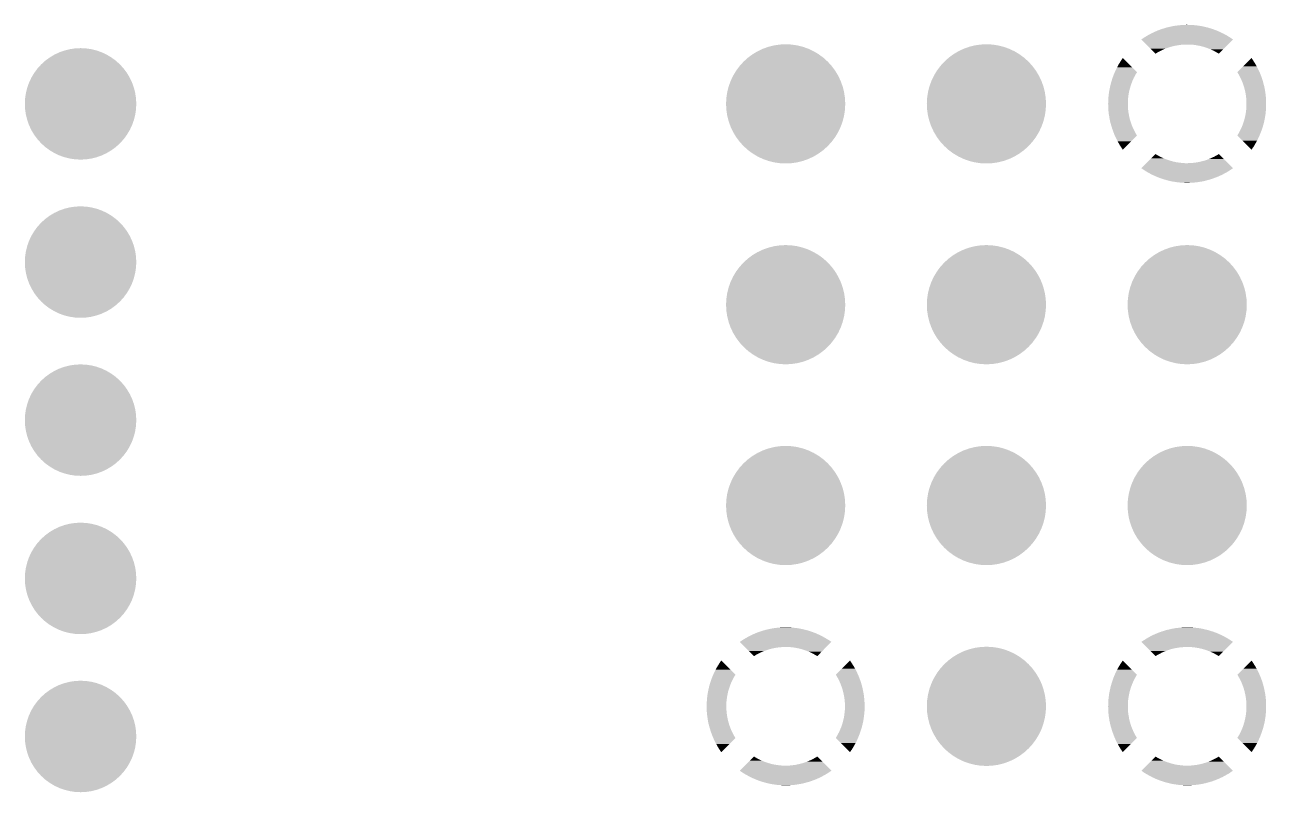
# Model space of a CAD drawing. Extents: x 295 to 953, y 10 to 290.
# Drawn here: x 504.43 to 520.14, y 140.37 to 150.07 of the extents above; entities that cross this region are included whole.
import ezdxf

# ---------------------------------------------------------------- set-up
doc = ezdxf.new("R2010")
doc.units = 0
doc.header["$LTSCALE"] = 5
doc.header["$MEASUREMENT"] = 0
doc.layers.get('0').update_dxf_attribs({"linetype": 'CONTINUOUS', "lineweight": 25})

msp = doc.modelspace()

# ---------------------------------------------------------------- linework, layer by layer
for points, const_width in [([(513.683, 149.073, 1), (514.437, 149.073, 1)], 0.754), ([(516.223, 149.073, 1), (516.977, 149.073, 1)], 0.754), ([(504.787, 149.073, 1), (505.492, 149.073, 1)], 0.705), ([(504.787, 147.072, 1), (505.492, 147.072, 1)], 0.705), ([(513.683, 146.533, 1), (514.437, 146.533, 1)], 0.754), ([(516.223, 146.533, 1), (516.977, 146.533, 1)], 0.754), ([(518.763, 146.533, 1), (519.517, 146.533, 1)], 0.754), ([(504.787, 145.073, 1), (505.492, 145.073, 1)], 0.705), ([(513.683, 143.993, 1), (514.437, 143.993, 1)], 0.754), ([(516.223, 143.993, 1), (516.977, 143.993, 1)], 0.754), ([(518.763, 143.993, 1), (519.517, 143.993, 1)], 0.754), ([(504.787, 143.071, 1), (505.492, 143.071, 1)], 0.705), ([(516.223, 141.453, 1), (516.977, 141.453, 1)], 0.754), ([(504.787, 141.072, 1), (505.492, 141.072, 1)], 0.705)]:
    msp.add_lwpolyline(points, format="xyb", close=True, dxfattribs=dict(const_width=const_width))
for points in [[(518.717, 149.979), (518.733, 149.986), (519.563, 149.979), (519.546, 149.986)], [(518.733, 149.986), (518.758, 149.997), (519.546, 149.986), (519.522, 149.997)], [(518.758, 149.997), (518.775, 150.004), (519.522, 149.997), (519.504, 150.004)], [(518.775, 150.004), (518.8, 150.013), (519.504, 150.004), (519.48, 150.013)], [(518.8, 150.013), (518.817, 150.019), (519.48, 150.013), (519.462, 150.019)], [(518.817, 150.019), (518.843, 150.027), (519.462, 150.019), (519.437, 150.027)], [(518.843, 150.027), (518.86, 150.033), (519.437, 150.027), (519.419, 150.033)], [(518.86, 150.033), (518.886, 150.04), (519.419, 150.033), (519.394, 150.04)], [(518.886, 150.04), (518.904, 150.044), (519.394, 150.04), (519.375, 150.044)], [(518.904, 150.044), (518.93, 150.05), (519.375, 150.044), (519.35, 150.05)], [(518.93, 150.05), (518.948, 150.054), (519.35, 150.05), (519.331, 150.054)], [(518.948, 150.054), (518.975, 150.059), (519.331, 150.054), (519.306, 150.059)], [(518.975, 150.059), (518.992, 150.062), (519.306, 150.059), (519.286, 150.062)], [(518.992, 150.062), (519.02, 150.065), (519.286, 150.062), (519.262, 150.065)], [(519.02, 150.065), (519.037, 150.067), (519.262, 150.065), (519.24, 150.067)], [(519.037, 150.067), (519.066, 150.07), (519.24, 150.067), (519.217, 150.07)], [(519.066, 150.07), (519.082, 150.071), (519.217, 150.07), (519.193, 150.071)], [(519.082, 150.071), (519.115, 150.072), (519.193, 150.071), (519.172, 150.072)], [(519.115, 150.072), (519.127, 150.073), (519.172, 150.072), (519.127, 150.073)], [(518.56, 149.888), (518.576, 149.899), (519.719, 149.888), (519.703, 149.899)], [(518.624, 149.824), (518.56, 149.888), (519.655, 149.824), (519.719, 149.888)], [(518.576, 149.899), (518.598, 149.913), (519.703, 149.899), (519.682, 149.913)], [(518.598, 149.913), (518.614, 149.923), (519.682, 149.913), (519.665, 149.923)], [(518.614, 149.923), (518.637, 149.937), (519.665, 149.923), (519.643, 149.937)], [(518.637, 149.937), (518.653, 149.946), (519.643, 149.937), (519.626, 149.946)], [(518.653, 149.946), (518.676, 149.959), (519.626, 149.946), (519.604, 149.959)], [(518.676, 149.959), (518.692, 149.967), (519.604, 149.959), (519.586, 149.967)], [(518.692, 149.967), (518.717, 149.979), (519.586, 149.967), (519.563, 149.979)], [(518.626, 149.822), (518.624, 149.824), (519.093, 149.822), (519.132, 149.824)], [(518.629, 149.819), (518.626, 149.822), (519.054, 149.819), (519.093, 149.822)], [(518.635, 149.813), (518.629, 149.819), (519.015, 149.813), (519.054, 149.819)], [(518.642, 149.806), (518.635, 149.813), (518.977, 149.806), (519.015, 149.813)], [(518.652, 149.797), (518.642, 149.806), (518.939, 149.797), (518.977, 149.806)], [(518.663, 149.785), (518.652, 149.797), (518.902, 149.785), (518.939, 149.797)], [(518.676, 149.772), (518.663, 149.785), (518.865, 149.772), (518.902, 149.785)], [(518.692, 149.757), (518.676, 149.772), (518.829, 149.757), (518.865, 149.772)], [(518.709, 149.739), (518.692, 149.757), (518.794, 149.739), (518.829, 149.757)], [(518.728, 149.721), (518.709, 149.739), (518.76, 149.721), (518.794, 149.739)], [(518.74, 149.708), (518.728, 149.721), (518.74, 149.708), (518.76, 149.721)], [(519.171, 149.823), (519.132, 149.824), (519.654, 149.823), (519.655, 149.824)], [(519.21, 149.821), (519.171, 149.823), (519.652, 149.821), (519.654, 149.823)], [(519.249, 149.816), (519.21, 149.821), (519.647, 149.816), (519.652, 149.821)], [(519.287, 149.809), (519.249, 149.816), (519.64, 149.809), (519.647, 149.816)], [(519.325, 149.801), (519.287, 149.809), (519.632, 149.801), (519.64, 149.809)], [(519.363, 149.79), (519.325, 149.801), (519.621, 149.79), (519.632, 149.801)], [(519.4, 149.777), (519.363, 149.79), (519.609, 149.777), (519.621, 149.79)], [(519.436, 149.763), (519.4, 149.777), (519.594, 149.763), (519.609, 149.777)], [(519.471, 149.747), (519.436, 149.763), (519.578, 149.747), (519.594, 149.763)], [(519.506, 149.728), (519.471, 149.747), (519.56, 149.728), (519.578, 149.747)], [(519.54, 149.708), (519.506, 149.728), (519.54, 149.708), (519.56, 149.728)], [(518.234, 149.497), (518.254, 149.537), (518.481, 149.497), (518.44, 149.537)], [(518.254, 149.537), (518.276, 149.577), (518.44, 149.537), (518.401, 149.577)], [(518.276, 149.577), (518.3, 149.615), (518.401, 149.577), (518.362, 149.615)], [(518.3, 149.615), (518.325, 149.653), (518.362, 149.615), (518.325, 149.653)], [(519.811, 149.509), (519.851, 149.549), (520.039, 149.509), (520.019, 149.549)], [(519.851, 149.549), (519.89, 149.588), (520.019, 149.549), (519.996, 149.588)], [(519.89, 149.588), (519.928, 149.626), (519.996, 149.588), (519.972, 149.626)], [(519.928, 149.626), (519.954, 149.653), (519.972, 149.626), (519.954, 149.653)], [(518.175, 149.333), (518.185, 149.37), (518.436, 149.333), (518.45, 149.37)], [(518.185, 149.37), (518.186, 149.371), (518.45, 149.37), (518.451, 149.371)], [(518.186, 149.371), (518.197, 149.405), (518.451, 149.371), (518.466, 149.405)], [(518.197, 149.405), (518.2, 149.414), (518.466, 149.405), (518.471, 149.414)], [(518.2, 149.414), (518.21, 149.44), (518.471, 149.414), (518.485, 149.44)], [(518.21, 149.44), (518.216, 149.456), (518.485, 149.44), (518.494, 149.456)], [(518.216, 149.456), (518.224, 149.473), (518.494, 149.456), (518.505, 149.473)], [(518.224, 149.473), (518.234, 149.497), (518.505, 149.473), (518.481, 149.497)], [(519.775, 149.473), (519.811, 149.509), (520.056, 149.473), (520.039, 149.509)], [(519.778, 149.468), (519.775, 149.473), (520.058, 149.468), (520.056, 149.473)], [(519.791, 149.446), (519.778, 149.468), (520.067, 149.446), (520.058, 149.468)], [(519.802, 149.426), (519.791, 149.446), (520.075, 149.426), (520.067, 149.446)], [(519.809, 149.412), (519.802, 149.426), (520.08, 149.412), (520.075, 149.426)], [(519.823, 149.384), (519.809, 149.412), (520.09, 149.384), (520.08, 149.412)], [(519.826, 149.377), (519.823, 149.384), (520.092, 149.377), (520.09, 149.384)], [(519.841, 149.341), (519.826, 149.377), (520.103, 149.341), (520.092, 149.377)], [(518.148, 149.195), (518.151, 149.221), (518.399, 149.195), (518.404, 149.221)], [(518.151, 149.221), (518.154, 149.24), (518.404, 149.221), (518.408, 149.24)], [(518.154, 149.24), (518.158, 149.259), (518.408, 149.24), (518.412, 149.259)], [(518.158, 149.259), (518.163, 149.284), (518.412, 149.259), (518.42, 149.284)], [(518.163, 149.284), (518.166, 149.296), (518.42, 149.284), (518.423, 149.296)], [(518.166, 149.296), (518.173, 149.328), (518.423, 149.296), (518.434, 149.328)], [(518.173, 149.328), (518.175, 149.333), (518.434, 149.328), (518.436, 149.333)], [(519.841, 149.34), (519.841, 149.341), (520.103, 149.34), (520.103, 149.341)], [(519.854, 149.304), (519.841, 149.34), (520.112, 149.304), (520.103, 149.34)], [(519.856, 149.297), (519.854, 149.304), (520.114, 149.297), (520.112, 149.304)], [(519.865, 149.266), (519.856, 149.297), (520.12, 149.266), (520.114, 149.297)], [(519.868, 149.253), (519.865, 149.266), (520.123, 149.253), (520.12, 149.266)], [(519.874, 149.228), (519.868, 149.253), (520.127, 149.228), (520.123, 149.253)], [(519.878, 149.208), (519.874, 149.228), (520.13, 149.208), (520.127, 149.228)], [(519.881, 149.19), (519.878, 149.208), (520.132, 149.19), (520.13, 149.208)], [(518.14, 149.073), (518.141, 149.104), (518.389, 149.073), (518.39, 149.104)], [(518.141, 149.034), (518.14, 149.073), (518.39, 149.034), (518.389, 149.073)], [(518.141, 149.105), (518.143, 149.143), (518.39, 149.105), (518.392, 149.143)], [(518.141, 149.104), (518.141, 149.105), (518.39, 149.104), (518.39, 149.105)], [(518.143, 149.15), (518.146, 149.182), (518.393, 149.15), (518.397, 149.182)], [(518.143, 149.143), (518.143, 149.15), (518.392, 149.143), (518.393, 149.15)], [(518.146, 149.182), (518.148, 149.195), (518.397, 149.182), (518.399, 149.195)], [(519.885, 149.163), (519.881, 149.19), (520.135, 149.163), (520.132, 149.19)], [(519.886, 149.151), (519.885, 149.163), (520.136, 149.151), (520.135, 149.163)], [(519.889, 149.118), (519.886, 149.151), (520.138, 149.118), (520.136, 149.151)], [(519.887, 149.003), (519.89, 149.041), (520.137, 149.003), (520.139, 149.041)], [(519.889, 149.112), (519.889, 149.118), (520.138, 149.112), (520.138, 149.118)], [(519.89, 149.073), (519.889, 149.112), (520.139, 149.073), (520.138, 149.112)], [(519.89, 149.042), (519.89, 149.073), (520.139, 149.042), (520.139, 149.073)], [(519.89, 149.041), (519.89, 149.042), (520.139, 149.041), (520.139, 149.042)], [(518.141, 149.028), (518.141, 149.034), (518.391, 149.028), (518.39, 149.034)], [(518.143, 148.995), (518.141, 149.028), (518.393, 148.995), (518.391, 149.028)], [(518.144, 148.983), (518.143, 148.995), (518.395, 148.983), (518.393, 148.995)], [(518.147, 148.957), (518.144, 148.983), (518.398, 148.957), (518.395, 148.983)], [(518.149, 148.939), (518.147, 148.957), (518.402, 148.939), (518.398, 148.957)], [(518.153, 148.918), (518.149, 148.939), (518.405, 148.918), (518.402, 148.939)], [(518.156, 148.894), (518.153, 148.918), (518.411, 148.894), (518.405, 148.918)], [(518.159, 148.88), (518.156, 148.894), (518.414, 148.88), (518.411, 148.894)], [(519.86, 148.863), (519.867, 148.888), (520.117, 148.863), (520.122, 148.888)], [(519.867, 148.888), (519.871, 148.907), (520.122, 148.888), (520.125, 148.907)], [(519.871, 148.907), (519.876, 148.926), (520.125, 148.907), (520.128, 148.926)], [(519.876, 148.926), (519.88, 148.951), (520.128, 148.926), (520.132, 148.951)], [(519.88, 148.951), (519.882, 148.964), (520.132, 148.951), (520.133, 148.964)], [(519.882, 148.964), (519.886, 148.996), (520.133, 148.964), (520.136, 148.996)], [(519.886, 148.996), (519.887, 149.003), (520.136, 148.996), (520.137, 149.003)], [(518.165, 148.85), (518.159, 148.88), (518.423, 148.85), (518.414, 148.88)], [(518.167, 148.843), (518.165, 148.85), (518.425, 148.843), (518.423, 148.85)], [(518.177, 148.806), (518.167, 148.843), (518.438, 148.806), (518.425, 148.843)], [(518.188, 148.77), (518.177, 148.806), (518.453, 148.77), (518.438, 148.806)], [(518.19, 148.763), (518.188, 148.77), (518.456, 148.763), (518.453, 148.77)], [(518.2, 148.735), (518.19, 148.763), (518.47, 148.735), (518.456, 148.763)], [(518.205, 148.721), (518.2, 148.735), (518.477, 148.721), (518.47, 148.735)], [(519.795, 148.707), (519.808, 148.733), (520.069, 148.707), (520.079, 148.733)], [(519.808, 148.733), (519.813, 148.742), (520.079, 148.733), (520.082, 148.742)], [(519.813, 148.742), (519.829, 148.776), (520.082, 148.742), (520.094, 148.776)], [(519.829, 148.777), (519.844, 148.813), (520.094, 148.777), (520.105, 148.813)], [(519.829, 148.776), (519.829, 148.777), (520.094, 148.776), (520.094, 148.777)], [(519.844, 148.813), (519.846, 148.819), (520.105, 148.813), (520.106, 148.819)], [(519.846, 148.819), (519.856, 148.85), (520.106, 148.819), (520.114, 148.85)], [(519.856, 148.85), (519.86, 148.863), (520.114, 148.85), (520.117, 148.863)], [(518.213, 148.7), (518.205, 148.721), (518.488, 148.7), (518.477, 148.721)], [(518.221, 148.679), (518.213, 148.7), (518.501, 148.679), (518.488, 148.7)], [(518.224, 148.673), (518.221, 148.679), (518.505, 148.673), (518.501, 148.679)], [(518.24, 148.638), (518.224, 148.673), (518.469, 148.638), (518.505, 148.673)], [(518.261, 148.598), (518.24, 148.638), (518.429, 148.598), (518.469, 148.638)], [(518.283, 148.558), (518.261, 148.598), (518.39, 148.558), (518.429, 148.598)], [(519.775, 148.673), (519.785, 148.691), (520.055, 148.673), (520.063, 148.691)], [(519.799, 148.65), (519.775, 148.673), (520.045, 148.65), (520.055, 148.673)], [(519.785, 148.691), (519.795, 148.707), (520.063, 148.691), (520.069, 148.707)], [(519.839, 148.609), (519.799, 148.65), (520.025, 148.609), (520.045, 148.65)], [(519.879, 148.57), (519.839, 148.609), (520.003, 148.57), (520.025, 148.609)], [(519.917, 148.531), (519.879, 148.57), (519.98, 148.531), (520.003, 148.57)], [(518.307, 148.52), (518.283, 148.558), (518.352, 148.52), (518.39, 148.558)], [(518.325, 148.494), (518.307, 148.52), (518.325, 148.494), (518.352, 148.52)], [(518.702, 148.4), (518.72, 148.418), (518.808, 148.4), (518.773, 148.418)], [(518.72, 148.418), (518.74, 148.438), (518.773, 148.418), (518.74, 148.438)], [(519.485, 148.407), (519.52, 148.426), (519.571, 148.407), (519.552, 148.426)], [(519.52, 148.426), (519.54, 148.438), (519.552, 148.426), (519.54, 148.438)], [(519.954, 148.494), (519.917, 148.531), (519.954, 148.494), (519.98, 148.531)], [(518.56, 148.259), (518.624, 148.323), (519.719, 148.259), (519.655, 148.323)], [(518.576, 148.248), (518.56, 148.259), (519.703, 148.248), (519.719, 148.259)], [(518.624, 148.323), (518.625, 148.323), (519.148, 148.323), (519.109, 148.323)], [(518.625, 148.323), (518.628, 148.326), (519.109, 148.323), (519.07, 148.326)], [(518.628, 148.326), (518.632, 148.331), (519.07, 148.326), (519.031, 148.331)], [(518.632, 148.331), (518.639, 148.337), (519.031, 148.331), (518.992, 148.337)], [(518.639, 148.337), (518.648, 148.346), (518.992, 148.337), (518.954, 148.346)], [(518.648, 148.346), (518.658, 148.357), (518.954, 148.346), (518.917, 148.357)], [(518.658, 148.357), (518.671, 148.369), (518.917, 148.357), (518.88, 148.369)], [(518.671, 148.369), (518.685, 148.384), (518.88, 148.369), (518.843, 148.384)], [(518.685, 148.384), (518.702, 148.4), (518.843, 148.384), (518.808, 148.4)], [(519.148, 148.323), (519.187, 148.324), (519.655, 148.323), (519.654, 148.324)], [(519.187, 148.324), (519.225, 148.328), (519.654, 148.324), (519.65, 148.328)], [(519.225, 148.328), (519.264, 148.333), (519.65, 148.328), (519.645, 148.333)], [(519.264, 148.333), (519.302, 148.341), (519.645, 148.333), (519.637, 148.341)], [(519.302, 148.341), (519.34, 148.35), (519.637, 148.341), (519.628, 148.35)], [(519.34, 148.35), (519.378, 148.361), (519.628, 148.35), (519.616, 148.361)], [(519.378, 148.361), (519.414, 148.375), (519.616, 148.361), (519.603, 148.375)], [(519.414, 148.375), (519.45, 148.39), (519.603, 148.375), (519.588, 148.39)], [(519.45, 148.39), (519.485, 148.407), (519.588, 148.39), (519.571, 148.407)], [(518.598, 148.233), (518.576, 148.248), (519.681, 148.233), (519.703, 148.248)], [(518.614, 148.223), (518.598, 148.233), (519.666, 148.223), (519.681, 148.233)], [(518.636, 148.21), (518.614, 148.223), (519.643, 148.21), (519.666, 148.223)], [(518.653, 148.201), (518.636, 148.21), (519.627, 148.201), (519.643, 148.21)], [(518.676, 148.188), (518.653, 148.201), (519.603, 148.188), (519.627, 148.201)], [(518.693, 148.179), (518.676, 148.188), (519.587, 148.179), (519.603, 148.188)], [(518.716, 148.168), (518.693, 148.179), (519.563, 148.168), (519.587, 148.179)], [(518.734, 148.16), (518.716, 148.168), (519.546, 148.16), (519.563, 148.168)], [(518.757, 148.15), (518.734, 148.16), (519.522, 148.15), (519.546, 148.16)], [(518.775, 148.143), (518.757, 148.15), (519.505, 148.143), (519.522, 148.15)], [(518.799, 148.134), (518.775, 148.143), (519.479, 148.134), (519.505, 148.143)], [(518.818, 148.127), (518.799, 148.134), (519.462, 148.127), (519.479, 148.134)], [(518.842, 148.119), (518.818, 148.127), (519.437, 148.119), (519.462, 148.127)], [(518.861, 148.114), (518.842, 148.119), (519.419, 148.114), (519.437, 148.119)], [(518.885, 148.107), (518.861, 148.114), (519.393, 148.107), (519.419, 148.114)], [(518.905, 148.102), (518.885, 148.107), (519.376, 148.102), (519.393, 148.107)], [(518.929, 148.096), (518.905, 148.102), (519.349, 148.096), (519.376, 148.102)], [(518.949, 148.092), (518.929, 148.096), (519.332, 148.092), (519.349, 148.096)], [(518.973, 148.088), (518.949, 148.092), (519.305, 148.088), (519.332, 148.092)], [(518.994, 148.085), (518.973, 148.088), (519.287, 148.085), (519.305, 148.088)], [(519.018, 148.081), (518.994, 148.085), (519.26, 148.081), (519.287, 148.085)], [(519.039, 148.079), (519.018, 148.081), (519.243, 148.079), (519.26, 148.081)], [(519.063, 148.077), (519.039, 148.079), (519.214, 148.077), (519.243, 148.079)], [(519.086, 148.076), (519.063, 148.077), (519.198, 148.076), (519.214, 148.077)], [(519.108, 148.074), (519.086, 148.076), (519.165, 148.074), (519.198, 148.076)], [(519.153, 148.074), (519.108, 148.074), (519.153, 148.074), (519.165, 148.074)], [(513.912, 142.442), (513.94, 142.445), (514.206, 142.442), (514.182, 142.445)], [(513.94, 142.445), (513.957, 142.447), (514.182, 142.445), (514.16, 142.447)], [(513.957, 142.447), (513.986, 142.45), (514.16, 142.447), (514.137, 142.45)], [(513.986, 142.45), (514.002, 142.451), (514.137, 142.45), (514.113, 142.451)], [(514.002, 142.451), (514.035, 142.452), (514.113, 142.451), (514.092, 142.452)], [(514.035, 142.452), (514.047, 142.453), (514.092, 142.452), (514.047, 142.453)], [(518.992, 142.442), (519.02, 142.445), (519.286, 142.442), (519.262, 142.445)], [(519.02, 142.445), (519.037, 142.447), (519.262, 142.445), (519.24, 142.447)], [(519.037, 142.447), (519.066, 142.45), (519.24, 142.447), (519.217, 142.45)], [(519.066, 142.45), (519.082, 142.451), (519.217, 142.45), (519.193, 142.451)], [(519.082, 142.451), (519.115, 142.452), (519.193, 142.451), (519.172, 142.452)], [(519.115, 142.452), (519.127, 142.453), (519.172, 142.452), (519.127, 142.453)], [(513.496, 142.279), (513.518, 142.293), (514.623, 142.279), (514.602, 142.293)], [(513.518, 142.293), (513.534, 142.303), (514.602, 142.293), (514.585, 142.303)], [(513.534, 142.303), (513.557, 142.317), (514.585, 142.303), (514.563, 142.317)], [(513.557, 142.317), (513.573, 142.326), (514.563, 142.317), (514.546, 142.326)], [(513.573, 142.326), (513.596, 142.339), (514.546, 142.326), (514.524, 142.339)], [(513.596, 142.339), (513.612, 142.347), (514.524, 142.339), (514.506, 142.347)], [(513.612, 142.347), (513.637, 142.359), (514.506, 142.347), (514.483, 142.359)], [(513.637, 142.359), (513.653, 142.366), (514.483, 142.359), (514.466, 142.366)], [(513.653, 142.366), (513.678, 142.377), (514.466, 142.366), (514.442, 142.377)], [(513.678, 142.377), (513.695, 142.384), (514.442, 142.377), (514.424, 142.384)], [(513.695, 142.384), (513.72, 142.393), (514.424, 142.384), (514.4, 142.393)], [(513.72, 142.393), (513.737, 142.399), (514.4, 142.393), (514.382, 142.399)], [(513.737, 142.399), (513.763, 142.407), (514.382, 142.399), (514.357, 142.407)], [(513.763, 142.407), (513.78, 142.413), (514.357, 142.407), (514.339, 142.413)], [(513.78, 142.413), (513.806, 142.42), (514.339, 142.413), (514.314, 142.42)], [(513.806, 142.42), (513.824, 142.424), (514.314, 142.42), (514.295, 142.424)], [(513.824, 142.424), (513.85, 142.43), (514.295, 142.424), (514.27, 142.43)], [(513.85, 142.43), (513.868, 142.434), (514.27, 142.43), (514.251, 142.434)], [(513.868, 142.434), (513.895, 142.439), (514.251, 142.434), (514.226, 142.439)], [(513.895, 142.439), (513.912, 142.442), (514.226, 142.439), (514.206, 142.442)], [(518.576, 142.279), (518.598, 142.293), (519.703, 142.279), (519.682, 142.293)], [(518.598, 142.293), (518.614, 142.303), (519.682, 142.293), (519.665, 142.303)], [(518.614, 142.303), (518.637, 142.317), (519.665, 142.303), (519.643, 142.317)], [(518.637, 142.317), (518.653, 142.326), (519.643, 142.317), (519.626, 142.326)], [(518.653, 142.326), (518.676, 142.339), (519.626, 142.326), (519.604, 142.339)], [(518.676, 142.339), (518.692, 142.347), (519.604, 142.339), (519.586, 142.347)], [(518.692, 142.347), (518.717, 142.359), (519.586, 142.347), (519.563, 142.359)], [(518.717, 142.359), (518.733, 142.366), (519.563, 142.359), (519.546, 142.366)], [(518.733, 142.366), (518.758, 142.377), (519.546, 142.366), (519.522, 142.377)], [(518.758, 142.377), (518.775, 142.384), (519.522, 142.377), (519.504, 142.384)], [(518.775, 142.384), (518.8, 142.393), (519.504, 142.384), (519.48, 142.393)], [(518.8, 142.393), (518.817, 142.399), (519.48, 142.393), (519.462, 142.399)], [(518.817, 142.399), (518.843, 142.407), (519.462, 142.399), (519.437, 142.407)], [(518.843, 142.407), (518.86, 142.413), (519.437, 142.407), (519.419, 142.413)], [(518.86, 142.413), (518.886, 142.42), (519.419, 142.413), (519.394, 142.42)], [(518.886, 142.42), (518.904, 142.424), (519.394, 142.42), (519.375, 142.424)], [(518.904, 142.424), (518.93, 142.43), (519.375, 142.424), (519.35, 142.43)], [(518.93, 142.43), (518.948, 142.434), (519.35, 142.43), (519.331, 142.434)], [(518.948, 142.434), (518.975, 142.439), (519.331, 142.434), (519.306, 142.439)], [(518.975, 142.439), (518.992, 142.442), (519.306, 142.439), (519.286, 142.442)], [(513.48, 142.268), (513.496, 142.279), (514.639, 142.268), (514.623, 142.279)], [(513.544, 142.204), (513.48, 142.268), (514.575, 142.204), (514.639, 142.268)], [(513.546, 142.202), (513.544, 142.204), (514.013, 142.202), (514.052, 142.204)], [(513.549, 142.199), (513.546, 142.202), (513.974, 142.199), (514.013, 142.202)], [(513.555, 142.193), (513.549, 142.199), (513.935, 142.193), (513.974, 142.199)], [(513.562, 142.186), (513.555, 142.193), (513.897, 142.186), (513.935, 142.193)], [(513.572, 142.177), (513.562, 142.186), (513.859, 142.177), (513.897, 142.186)], [(513.583, 142.165), (513.572, 142.177), (513.822, 142.165), (513.859, 142.177)], [(513.596, 142.152), (513.583, 142.165), (513.785, 142.152), (513.822, 142.165)], [(513.612, 142.137), (513.596, 142.152), (513.749, 142.137), (513.785, 142.152)], [(513.629, 142.119), (513.612, 142.137), (513.714, 142.119), (513.749, 142.137)], [(514.091, 142.203), (514.052, 142.204), (514.574, 142.203), (514.575, 142.204)], [(514.13, 142.201), (514.091, 142.203), (514.572, 142.201), (514.574, 142.203)], [(514.169, 142.196), (514.13, 142.201), (514.567, 142.196), (514.572, 142.201)], [(514.207, 142.189), (514.169, 142.196), (514.56, 142.189), (514.567, 142.196)], [(514.245, 142.181), (514.207, 142.189), (514.552, 142.181), (514.56, 142.189)], [(514.283, 142.17), (514.245, 142.181), (514.541, 142.17), (514.552, 142.181)], [(514.32, 142.157), (514.283, 142.17), (514.529, 142.157), (514.541, 142.17)], [(514.356, 142.143), (514.32, 142.157), (514.514, 142.143), (514.529, 142.157)], [(514.391, 142.127), (514.356, 142.143), (514.498, 142.127), (514.514, 142.143)], [(518.56, 142.268), (518.576, 142.279), (519.719, 142.268), (519.703, 142.279)], [(518.624, 142.204), (518.56, 142.268), (519.655, 142.204), (519.719, 142.268)], [(518.626, 142.202), (518.624, 142.204), (519.093, 142.202), (519.132, 142.204)], [(518.629, 142.199), (518.626, 142.202), (519.054, 142.199), (519.093, 142.202)], [(518.635, 142.193), (518.629, 142.199), (519.015, 142.193), (519.054, 142.199)], [(518.642, 142.186), (518.635, 142.193), (518.977, 142.186), (519.015, 142.193)], [(518.652, 142.177), (518.642, 142.186), (518.939, 142.177), (518.977, 142.186)], [(518.663, 142.165), (518.652, 142.177), (518.902, 142.165), (518.939, 142.177)], [(518.676, 142.152), (518.663, 142.165), (518.865, 142.152), (518.902, 142.165)], [(518.692, 142.137), (518.676, 142.152), (518.829, 142.137), (518.865, 142.152)], [(518.709, 142.119), (518.692, 142.137), (518.794, 142.119), (518.829, 142.137)], [(519.171, 142.203), (519.132, 142.204), (519.654, 142.203), (519.655, 142.204)], [(519.21, 142.201), (519.171, 142.203), (519.652, 142.201), (519.654, 142.203)], [(519.249, 142.196), (519.21, 142.201), (519.647, 142.196), (519.652, 142.201)], [(519.287, 142.189), (519.249, 142.196), (519.64, 142.189), (519.647, 142.196)], [(519.325, 142.181), (519.287, 142.189), (519.632, 142.181), (519.64, 142.189)], [(519.363, 142.17), (519.325, 142.181), (519.621, 142.17), (519.632, 142.181)], [(519.4, 142.157), (519.363, 142.17), (519.609, 142.157), (519.621, 142.17)], [(519.436, 142.143), (519.4, 142.157), (519.594, 142.143), (519.609, 142.157)], [(519.471, 142.127), (519.436, 142.143), (519.578, 142.127), (519.594, 142.143)], [(513.196, 141.957), (513.22, 141.995), (513.321, 141.957), (513.282, 141.995)], [(513.22, 141.995), (513.245, 142.033), (513.282, 141.995), (513.245, 142.033)], [(513.648, 142.101), (513.629, 142.119), (513.68, 142.101), (513.714, 142.119)], [(513.66, 142.088), (513.648, 142.101), (513.66, 142.088), (513.68, 142.101)], [(514.426, 142.108), (514.391, 142.127), (514.48, 142.108), (514.498, 142.127)], [(514.46, 142.088), (514.426, 142.108), (514.46, 142.088), (514.48, 142.108)], [(514.81, 141.968), (514.848, 142.006), (514.916, 141.968), (514.892, 142.006)], [(514.848, 142.006), (514.874, 142.033), (514.892, 142.006), (514.874, 142.033)], [(518.276, 141.957), (518.3, 141.995), (518.401, 141.957), (518.362, 141.995)], [(518.3, 141.995), (518.325, 142.033), (518.362, 141.995), (518.325, 142.033)], [(518.728, 142.101), (518.709, 142.119), (518.76, 142.101), (518.794, 142.119)], [(518.74, 142.088), (518.728, 142.101), (518.74, 142.088), (518.76, 142.101)], [(519.506, 142.108), (519.471, 142.127), (519.56, 142.108), (519.578, 142.127)], [(519.54, 142.088), (519.506, 142.108), (519.54, 142.088), (519.56, 142.108)], [(519.89, 141.968), (519.928, 142.006), (519.996, 141.968), (519.972, 142.006)], [(519.928, 142.006), (519.954, 142.033), (519.972, 142.006), (519.954, 142.033)], [(513.12, 141.794), (513.13, 141.82), (513.391, 141.794), (513.405, 141.82)], [(513.13, 141.82), (513.136, 141.836), (513.405, 141.82), (513.414, 141.836)], [(513.136, 141.836), (513.144, 141.853), (513.414, 141.836), (513.425, 141.853)], [(513.144, 141.853), (513.154, 141.877), (513.425, 141.853), (513.401, 141.877)], [(513.154, 141.877), (513.174, 141.917), (513.401, 141.877), (513.36, 141.917)], [(513.174, 141.917), (513.196, 141.957), (513.36, 141.917), (513.321, 141.957)], [(514.695, 141.853), (514.731, 141.889), (514.976, 141.853), (514.959, 141.889)], [(514.698, 141.848), (514.695, 141.853), (514.978, 141.848), (514.976, 141.853)], [(514.711, 141.826), (514.698, 141.848), (514.987, 141.826), (514.978, 141.848)], [(514.722, 141.806), (514.711, 141.826), (514.995, 141.806), (514.987, 141.826)], [(514.731, 141.889), (514.771, 141.929), (514.959, 141.889), (514.939, 141.929)], [(514.771, 141.929), (514.81, 141.968), (514.939, 141.929), (514.916, 141.968)], [(518.2, 141.794), (518.21, 141.82), (518.471, 141.794), (518.485, 141.82)], [(518.21, 141.82), (518.216, 141.836), (518.485, 141.82), (518.494, 141.836)], [(518.216, 141.836), (518.224, 141.853), (518.494, 141.836), (518.505, 141.853)], [(518.224, 141.853), (518.234, 141.877), (518.505, 141.853), (518.481, 141.877)], [(518.234, 141.877), (518.254, 141.917), (518.481, 141.877), (518.44, 141.917)], [(518.254, 141.917), (518.276, 141.957), (518.44, 141.917), (518.401, 141.957)], [(519.775, 141.853), (519.811, 141.889), (520.056, 141.853), (520.039, 141.889)], [(519.778, 141.848), (519.775, 141.853), (520.058, 141.848), (520.056, 141.853)], [(519.791, 141.826), (519.778, 141.848), (520.067, 141.826), (520.058, 141.848)], [(519.802, 141.806), (519.791, 141.826), (520.075, 141.806), (520.067, 141.826)], [(519.811, 141.889), (519.851, 141.929), (520.039, 141.889), (520.019, 141.929)], [(519.851, 141.929), (519.89, 141.968), (520.019, 141.929), (519.996, 141.968)], [(513.078, 141.639), (513.083, 141.664), (513.332, 141.639), (513.34, 141.664)], [(513.083, 141.664), (513.086, 141.676), (513.34, 141.664), (513.343, 141.676)], [(513.086, 141.676), (513.093, 141.708), (513.343, 141.676), (513.354, 141.708)], [(513.093, 141.708), (513.095, 141.713), (513.354, 141.708), (513.356, 141.713)], [(513.095, 141.713), (513.105, 141.75), (513.356, 141.713), (513.37, 141.75)], [(513.105, 141.75), (513.106, 141.751), (513.37, 141.75), (513.371, 141.751)], [(513.106, 141.751), (513.117, 141.785), (513.371, 141.751), (513.386, 141.785)], [(513.117, 141.785), (513.12, 141.794), (513.386, 141.785), (513.391, 141.794)], [(514.729, 141.792), (514.722, 141.806), (515, 141.792), (514.995, 141.806)], [(514.743, 141.764), (514.729, 141.792), (515.01, 141.764), (515, 141.792)], [(514.746, 141.757), (514.743, 141.764), (515.012, 141.757), (515.01, 141.764)], [(514.761, 141.721), (514.746, 141.757), (515.023, 141.721), (515.012, 141.757)], [(514.761, 141.72), (514.761, 141.721), (515.023, 141.72), (515.023, 141.721)], [(514.774, 141.684), (514.761, 141.72), (515.032, 141.684), (515.023, 141.72)], [(514.776, 141.677), (514.774, 141.684), (515.034, 141.677), (515.032, 141.684)], [(514.785, 141.646), (514.776, 141.677), (515.04, 141.646), (515.034, 141.677)], [(518.158, 141.639), (518.163, 141.664), (518.412, 141.639), (518.42, 141.664)], [(518.163, 141.664), (518.166, 141.676), (518.42, 141.664), (518.423, 141.676)], [(518.166, 141.676), (518.173, 141.708), (518.423, 141.676), (518.434, 141.708)], [(518.173, 141.708), (518.175, 141.713), (518.434, 141.708), (518.436, 141.713)], [(518.175, 141.713), (518.185, 141.75), (518.436, 141.713), (518.45, 141.75)], [(518.185, 141.75), (518.186, 141.751), (518.45, 141.75), (518.451, 141.751)], [(518.186, 141.751), (518.197, 141.785), (518.451, 141.751), (518.466, 141.785)], [(518.197, 141.785), (518.2, 141.794), (518.466, 141.785), (518.471, 141.794)], [(519.809, 141.792), (519.802, 141.806), (520.08, 141.792), (520.075, 141.806)], [(519.823, 141.764), (519.809, 141.792), (520.09, 141.764), (520.08, 141.792)], [(519.826, 141.757), (519.823, 141.764), (520.092, 141.757), (520.09, 141.764)], [(519.841, 141.721), (519.826, 141.757), (520.103, 141.721), (520.092, 141.757)], [(519.841, 141.72), (519.841, 141.721), (520.103, 141.72), (520.103, 141.721)], [(519.854, 141.684), (519.841, 141.72), (520.112, 141.684), (520.103, 141.72)], [(519.856, 141.677), (519.854, 141.684), (520.114, 141.677), (520.112, 141.684)], [(519.865, 141.646), (519.856, 141.677), (520.12, 141.646), (520.114, 141.677)], [(513.061, 141.485), (513.063, 141.523), (513.31, 141.485), (513.312, 141.523)], [(513.063, 141.53), (513.066, 141.562), (513.313, 141.53), (513.317, 141.562)], [(513.063, 141.523), (513.063, 141.53), (513.312, 141.523), (513.313, 141.53)], [(513.066, 141.562), (513.068, 141.575), (513.317, 141.562), (513.319, 141.575)], [(513.068, 141.575), (513.071, 141.601), (513.319, 141.575), (513.324, 141.601)], [(513.071, 141.601), (513.074, 141.62), (513.324, 141.601), (513.328, 141.62)], [(513.074, 141.62), (513.078, 141.639), (513.328, 141.62), (513.332, 141.639)], [(514.788, 141.633), (514.785, 141.646), (515.043, 141.633), (515.04, 141.646)], [(514.794, 141.608), (514.788, 141.633), (515.047, 141.608), (515.043, 141.633)], [(514.798, 141.588), (514.794, 141.608), (515.05, 141.588), (515.047, 141.608)], [(514.801, 141.57), (514.798, 141.588), (515.052, 141.57), (515.05, 141.588)], [(514.805, 141.543), (514.801, 141.57), (515.055, 141.543), (515.052, 141.57)], [(514.806, 141.531), (514.805, 141.543), (515.056, 141.531), (515.055, 141.543)], [(514.809, 141.498), (514.806, 141.531), (515.058, 141.498), (515.056, 141.531)], [(518.141, 141.485), (518.143, 141.523), (518.39, 141.485), (518.392, 141.523)], [(518.143, 141.53), (518.146, 141.562), (518.393, 141.53), (518.397, 141.562)], [(518.143, 141.523), (518.143, 141.53), (518.392, 141.523), (518.393, 141.53)], [(518.146, 141.562), (518.148, 141.575), (518.397, 141.562), (518.399, 141.575)], [(518.148, 141.575), (518.151, 141.601), (518.399, 141.575), (518.404, 141.601)], [(518.151, 141.601), (518.154, 141.62), (518.404, 141.601), (518.408, 141.62)], [(518.154, 141.62), (518.158, 141.639), (518.408, 141.62), (518.412, 141.639)], [(519.868, 141.633), (519.865, 141.646), (520.123, 141.633), (520.12, 141.646)], [(519.874, 141.608), (519.868, 141.633), (520.127, 141.608), (520.123, 141.633)], [(519.878, 141.588), (519.874, 141.608), (520.13, 141.588), (520.127, 141.608)], [(519.881, 141.57), (519.878, 141.588), (520.132, 141.57), (520.13, 141.588)], [(519.885, 141.543), (519.881, 141.57), (520.135, 141.543), (520.132, 141.57)], [(519.886, 141.531), (519.885, 141.543), (520.136, 141.531), (520.135, 141.543)], [(519.889, 141.498), (519.886, 141.531), (520.138, 141.498), (520.136, 141.531)], [(513.06, 141.453), (513.061, 141.484), (513.309, 141.453), (513.31, 141.484)], [(513.061, 141.414), (513.06, 141.453), (513.31, 141.414), (513.309, 141.453)], [(513.061, 141.484), (513.061, 141.485), (513.31, 141.484), (513.31, 141.485)], [(513.061, 141.408), (513.061, 141.414), (513.311, 141.408), (513.31, 141.414)], [(513.063, 141.375), (513.061, 141.408), (513.313, 141.375), (513.311, 141.408)], [(513.064, 141.363), (513.063, 141.375), (513.315, 141.363), (513.313, 141.375)], [(513.067, 141.337), (513.064, 141.363), (513.318, 141.337), (513.315, 141.363)], [(514.8, 141.331), (514.802, 141.344), (515.052, 141.331), (515.053, 141.344)], [(514.802, 141.344), (514.806, 141.376), (515.053, 141.344), (515.056, 141.376)], [(514.806, 141.376), (514.807, 141.383), (515.056, 141.376), (515.057, 141.383)], [(514.807, 141.383), (514.81, 141.421), (515.057, 141.383), (515.059, 141.421)], [(514.809, 141.492), (514.809, 141.498), (515.058, 141.492), (515.058, 141.498)], [(514.81, 141.453), (514.809, 141.492), (515.059, 141.453), (515.058, 141.492)], [(514.81, 141.422), (514.81, 141.453), (515.059, 141.422), (515.059, 141.453)], [(514.81, 141.421), (514.81, 141.422), (515.059, 141.421), (515.059, 141.422)], [(518.14, 141.453), (518.141, 141.484), (518.389, 141.453), (518.39, 141.484)], [(518.141, 141.414), (518.14, 141.453), (518.39, 141.414), (518.389, 141.453)], [(518.141, 141.484), (518.141, 141.485), (518.39, 141.484), (518.39, 141.485)], [(518.141, 141.408), (518.141, 141.414), (518.391, 141.408), (518.39, 141.414)], [(518.143, 141.375), (518.141, 141.408), (518.393, 141.375), (518.391, 141.408)], [(518.144, 141.363), (518.143, 141.375), (518.395, 141.363), (518.393, 141.375)], [(518.147, 141.337), (518.144, 141.363), (518.398, 141.337), (518.395, 141.363)], [(519.88, 141.331), (519.882, 141.344), (520.132, 141.331), (520.133, 141.344)], [(519.882, 141.344), (519.886, 141.376), (520.133, 141.344), (520.136, 141.376)], [(519.886, 141.376), (519.887, 141.383), (520.136, 141.376), (520.137, 141.383)], [(519.887, 141.383), (519.89, 141.421), (520.137, 141.383), (520.139, 141.421)], [(519.889, 141.492), (519.889, 141.498), (520.138, 141.492), (520.138, 141.498)], [(519.89, 141.453), (519.889, 141.492), (520.139, 141.453), (520.138, 141.492)], [(519.89, 141.422), (519.89, 141.453), (520.139, 141.422), (520.139, 141.453)], [(519.89, 141.421), (519.89, 141.422), (520.139, 141.421), (520.139, 141.422)], [(513.069, 141.319), (513.067, 141.337), (513.322, 141.319), (513.318, 141.337)], [(513.073, 141.298), (513.069, 141.319), (513.325, 141.298), (513.322, 141.319)], [(513.076, 141.274), (513.073, 141.298), (513.331, 141.274), (513.325, 141.298)], [(513.079, 141.26), (513.076, 141.274), (513.334, 141.26), (513.331, 141.274)], [(513.085, 141.23), (513.079, 141.26), (513.343, 141.23), (513.334, 141.26)], [(513.087, 141.223), (513.085, 141.23), (513.345, 141.223), (513.343, 141.23)], [(513.097, 141.186), (513.087, 141.223), (513.358, 141.186), (513.345, 141.223)], [(514.749, 141.157), (514.764, 141.193), (515.014, 141.157), (515.025, 141.193)], [(514.764, 141.193), (514.766, 141.199), (515.025, 141.193), (515.026, 141.199)], [(514.766, 141.199), (514.776, 141.23), (515.026, 141.199), (515.034, 141.23)], [(514.776, 141.23), (514.78, 141.243), (515.034, 141.23), (515.037, 141.243)], [(514.78, 141.243), (514.787, 141.268), (515.037, 141.243), (515.042, 141.268)], [(514.787, 141.268), (514.791, 141.287), (515.042, 141.268), (515.045, 141.287)], [(514.791, 141.287), (514.796, 141.306), (515.045, 141.287), (515.048, 141.306)], [(514.796, 141.306), (514.8, 141.331), (515.048, 141.306), (515.052, 141.331)], [(518.149, 141.319), (518.147, 141.337), (518.402, 141.319), (518.398, 141.337)], [(518.153, 141.298), (518.149, 141.319), (518.405, 141.298), (518.402, 141.319)], [(518.156, 141.274), (518.153, 141.298), (518.411, 141.274), (518.405, 141.298)], [(518.159, 141.26), (518.156, 141.274), (518.414, 141.26), (518.411, 141.274)], [(518.165, 141.23), (518.159, 141.26), (518.423, 141.23), (518.414, 141.26)], [(518.167, 141.223), (518.165, 141.23), (518.425, 141.223), (518.423, 141.23)], [(518.177, 141.186), (518.167, 141.223), (518.438, 141.186), (518.425, 141.223)], [(519.829, 141.157), (519.844, 141.193), (520.094, 141.157), (520.105, 141.193)], [(519.844, 141.193), (519.846, 141.199), (520.105, 141.193), (520.106, 141.199)], [(519.846, 141.199), (519.856, 141.23), (520.106, 141.199), (520.114, 141.23)], [(519.856, 141.23), (519.86, 141.243), (520.114, 141.23), (520.117, 141.243)], [(519.86, 141.243), (519.867, 141.268), (520.117, 141.243), (520.122, 141.268)], [(519.867, 141.268), (519.871, 141.287), (520.122, 141.268), (520.125, 141.287)], [(519.871, 141.287), (519.876, 141.306), (520.125, 141.287), (520.128, 141.306)], [(519.876, 141.306), (519.88, 141.331), (520.128, 141.306), (520.132, 141.331)], [(513.108, 141.15), (513.097, 141.186), (513.373, 141.15), (513.358, 141.186)], [(513.11, 141.143), (513.108, 141.15), (513.376, 141.143), (513.373, 141.15)], [(513.12, 141.115), (513.11, 141.143), (513.39, 141.115), (513.376, 141.143)], [(513.125, 141.101), (513.12, 141.115), (513.397, 141.101), (513.39, 141.115)], [(513.133, 141.08), (513.125, 141.101), (513.408, 141.08), (513.397, 141.101)], [(513.141, 141.059), (513.133, 141.08), (513.421, 141.059), (513.408, 141.08)], [(513.144, 141.053), (513.141, 141.059), (513.425, 141.053), (513.421, 141.059)], [(513.16, 141.018), (513.144, 141.053), (513.389, 141.018), (513.425, 141.053)], [(514.695, 141.053), (514.705, 141.071), (514.975, 141.053), (514.983, 141.071)], [(514.719, 141.03), (514.695, 141.053), (514.965, 141.03), (514.975, 141.053)], [(514.705, 141.071), (514.715, 141.087), (514.983, 141.071), (514.989, 141.087)], [(514.715, 141.087), (514.728, 141.113), (514.989, 141.087), (514.999, 141.113)], [(514.759, 140.989), (514.719, 141.03), (514.945, 140.989), (514.965, 141.03)], [(514.728, 141.113), (514.733, 141.122), (514.999, 141.113), (515.002, 141.122)], [(514.733, 141.122), (514.749, 141.156), (515.002, 141.122), (515.014, 141.156)], [(514.749, 141.156), (514.749, 141.157), (515.014, 141.156), (515.014, 141.157)], [(518.188, 141.15), (518.177, 141.186), (518.453, 141.15), (518.438, 141.186)], [(518.19, 141.143), (518.188, 141.15), (518.456, 141.143), (518.453, 141.15)], [(518.2, 141.115), (518.19, 141.143), (518.47, 141.115), (518.456, 141.143)], [(518.205, 141.101), (518.2, 141.115), (518.477, 141.101), (518.47, 141.115)], [(518.213, 141.08), (518.205, 141.101), (518.488, 141.08), (518.477, 141.101)], [(518.221, 141.059), (518.213, 141.08), (518.501, 141.059), (518.488, 141.08)], [(518.224, 141.053), (518.221, 141.059), (518.505, 141.053), (518.501, 141.059)], [(518.24, 141.018), (518.224, 141.053), (518.469, 141.018), (518.505, 141.053)], [(519.775, 141.053), (519.785, 141.071), (520.055, 141.053), (520.063, 141.071)], [(519.799, 141.03), (519.775, 141.053), (520.045, 141.03), (520.055, 141.053)], [(519.785, 141.071), (519.795, 141.087), (520.063, 141.071), (520.069, 141.087)], [(519.795, 141.087), (519.808, 141.113), (520.069, 141.087), (520.079, 141.113)], [(519.839, 140.989), (519.799, 141.03), (520.025, 140.989), (520.045, 141.03)], [(519.808, 141.113), (519.813, 141.122), (520.079, 141.113), (520.082, 141.122)], [(519.813, 141.122), (519.829, 141.156), (520.082, 141.122), (520.094, 141.156)], [(519.829, 141.156), (519.829, 141.157), (520.094, 141.156), (520.094, 141.157)], [(513.181, 140.978), (513.16, 141.018), (513.349, 140.978), (513.389, 141.018)], [(513.203, 140.938), (513.181, 140.978), (513.31, 140.938), (513.349, 140.978)], [(513.227, 140.9), (513.203, 140.938), (513.272, 140.9), (513.31, 140.938)], [(513.245, 140.874), (513.227, 140.9), (513.245, 140.874), (513.272, 140.9)], [(514.799, 140.95), (514.759, 140.989), (514.923, 140.95), (514.945, 140.989)], [(514.837, 140.911), (514.799, 140.95), (514.9, 140.911), (514.923, 140.95)], [(514.874, 140.874), (514.837, 140.911), (514.874, 140.874), (514.9, 140.911)], [(518.261, 140.978), (518.24, 141.018), (518.429, 140.978), (518.469, 141.018)], [(518.283, 140.938), (518.261, 140.978), (518.39, 140.938), (518.429, 140.978)], [(518.307, 140.9), (518.283, 140.938), (518.352, 140.9), (518.39, 140.938)], [(518.325, 140.874), (518.307, 140.9), (518.325, 140.874), (518.352, 140.9)], [(519.879, 140.95), (519.839, 140.989), (520.003, 140.95), (520.025, 140.989)], [(519.917, 140.911), (519.879, 140.95), (519.98, 140.911), (520.003, 140.95)], [(519.954, 140.874), (519.917, 140.911), (519.954, 140.874), (519.98, 140.911)], [(513.552, 140.711), (513.559, 140.717), (513.951, 140.711), (513.912, 140.717)], [(513.559, 140.717), (513.568, 140.726), (513.912, 140.717), (513.874, 140.726)], [(513.568, 140.726), (513.578, 140.737), (513.874, 140.726), (513.837, 140.737)], [(513.578, 140.737), (513.591, 140.749), (513.837, 140.737), (513.8, 140.749)], [(513.591, 140.749), (513.605, 140.764), (513.8, 140.749), (513.763, 140.764)], [(513.605, 140.764), (513.622, 140.78), (513.763, 140.764), (513.728, 140.78)], [(513.622, 140.78), (513.64, 140.798), (513.728, 140.78), (513.693, 140.798)], [(513.64, 140.798), (513.66, 140.818), (513.693, 140.798), (513.66, 140.818)], [(514.184, 140.713), (514.222, 140.721), (514.565, 140.713), (514.557, 140.721)], [(514.222, 140.721), (514.26, 140.73), (514.557, 140.721), (514.548, 140.73)], [(514.26, 140.73), (514.298, 140.741), (514.548, 140.73), (514.536, 140.741)], [(514.298, 140.741), (514.334, 140.755), (514.536, 140.741), (514.523, 140.755)], [(514.334, 140.755), (514.37, 140.77), (514.523, 140.755), (514.508, 140.77)], [(514.37, 140.77), (514.405, 140.787), (514.508, 140.77), (514.491, 140.787)], [(514.405, 140.787), (514.44, 140.806), (514.491, 140.787), (514.472, 140.806)], [(514.44, 140.806), (514.46, 140.818), (514.472, 140.806), (514.46, 140.818)], [(518.632, 140.711), (518.639, 140.717), (519.031, 140.711), (518.992, 140.717)], [(518.639, 140.717), (518.648, 140.726), (518.992, 140.717), (518.954, 140.726)], [(518.648, 140.726), (518.658, 140.737), (518.954, 140.726), (518.917, 140.737)], [(518.658, 140.737), (518.671, 140.749), (518.917, 140.737), (518.88, 140.749)], [(518.671, 140.749), (518.685, 140.764), (518.88, 140.749), (518.843, 140.764)], [(518.685, 140.764), (518.702, 140.78), (518.843, 140.764), (518.808, 140.78)], [(518.702, 140.78), (518.72, 140.798), (518.808, 140.78), (518.773, 140.798)], [(518.72, 140.798), (518.74, 140.818), (518.773, 140.798), (518.74, 140.818)], [(519.264, 140.713), (519.302, 140.721), (519.645, 140.713), (519.637, 140.721)], [(519.302, 140.721), (519.34, 140.73), (519.637, 140.721), (519.628, 140.73)], [(519.34, 140.73), (519.378, 140.741), (519.628, 140.73), (519.616, 140.741)], [(519.378, 140.741), (519.414, 140.755), (519.616, 140.741), (519.603, 140.755)], [(519.414, 140.755), (519.45, 140.77), (519.603, 140.755), (519.588, 140.77)], [(519.45, 140.77), (519.485, 140.787), (519.588, 140.77), (519.571, 140.787)], [(519.485, 140.787), (519.52, 140.806), (519.571, 140.787), (519.552, 140.806)], [(519.52, 140.806), (519.54, 140.818), (519.552, 140.806), (519.54, 140.818)], [(513.48, 140.639), (513.544, 140.703), (514.639, 140.639), (514.575, 140.703)], [(513.496, 140.628), (513.48, 140.639), (514.623, 140.628), (514.639, 140.639)], [(513.518, 140.613), (513.496, 140.628), (514.601, 140.613), (514.623, 140.628)], [(513.534, 140.603), (513.518, 140.613), (514.586, 140.603), (514.601, 140.613)], [(513.556, 140.59), (513.534, 140.603), (514.563, 140.59), (514.586, 140.603)], [(513.544, 140.703), (513.545, 140.703), (514.068, 140.703), (514.029, 140.703)], [(513.545, 140.703), (513.548, 140.706), (514.029, 140.703), (513.99, 140.706)], [(513.548, 140.706), (513.552, 140.711), (513.99, 140.706), (513.951, 140.711)], [(513.573, 140.581), (513.556, 140.59), (514.547, 140.581), (514.563, 140.59)], [(513.596, 140.568), (513.573, 140.581), (514.523, 140.568), (514.547, 140.581)], [(513.613, 140.559), (513.596, 140.568), (514.507, 140.559), (514.523, 140.568)], [(513.636, 140.548), (513.613, 140.559), (514.483, 140.548), (514.507, 140.559)], [(514.068, 140.703), (514.107, 140.704), (514.575, 140.703), (514.574, 140.704)], [(514.107, 140.704), (514.145, 140.708), (514.574, 140.704), (514.57, 140.708)], [(514.145, 140.708), (514.184, 140.713), (514.57, 140.708), (514.565, 140.713)], [(518.56, 140.639), (518.624, 140.703), (519.719, 140.639), (519.655, 140.703)], [(518.576, 140.628), (518.56, 140.639), (519.703, 140.628), (519.719, 140.639)], [(518.598, 140.613), (518.576, 140.628), (519.681, 140.613), (519.703, 140.628)], [(518.614, 140.603), (518.598, 140.613), (519.666, 140.603), (519.681, 140.613)], [(518.636, 140.59), (518.614, 140.603), (519.643, 140.59), (519.666, 140.603)], [(518.624, 140.703), (518.625, 140.703), (519.148, 140.703), (519.109, 140.703)], [(518.625, 140.703), (518.628, 140.706), (519.109, 140.703), (519.07, 140.706)], [(518.628, 140.706), (518.632, 140.711), (519.07, 140.706), (519.031, 140.711)], [(518.653, 140.581), (518.636, 140.59), (519.627, 140.581), (519.643, 140.59)], [(518.676, 140.568), (518.653, 140.581), (519.603, 140.568), (519.627, 140.581)], [(518.693, 140.559), (518.676, 140.568), (519.587, 140.559), (519.603, 140.568)], [(518.716, 140.548), (518.693, 140.559), (519.563, 140.548), (519.587, 140.559)], [(519.148, 140.703), (519.187, 140.704), (519.655, 140.703), (519.654, 140.704)], [(519.187, 140.704), (519.225, 140.708), (519.654, 140.704), (519.65, 140.708)], [(519.225, 140.708), (519.264, 140.713), (519.65, 140.708), (519.645, 140.713)], [(513.654, 140.54), (513.636, 140.548), (514.466, 140.54), (514.483, 140.548)], [(513.677, 140.53), (513.654, 140.54), (514.442, 140.53), (514.466, 140.54)], [(513.695, 140.523), (513.677, 140.53), (514.425, 140.523), (514.442, 140.53)], [(513.719, 140.514), (513.695, 140.523), (514.399, 140.514), (514.425, 140.523)], [(513.738, 140.507), (513.719, 140.514), (514.382, 140.507), (514.399, 140.514)], [(513.762, 140.499), (513.738, 140.507), (514.357, 140.499), (514.382, 140.507)], [(513.781, 140.494), (513.762, 140.499), (514.339, 140.494), (514.357, 140.499)], [(513.805, 140.487), (513.781, 140.494), (514.313, 140.487), (514.339, 140.494)], [(513.825, 140.482), (513.805, 140.487), (514.296, 140.482), (514.313, 140.487)], [(513.849, 140.476), (513.825, 140.482), (514.269, 140.476), (514.296, 140.482)], [(513.869, 140.472), (513.849, 140.476), (514.252, 140.472), (514.269, 140.476)], [(513.893, 140.468), (513.869, 140.472), (514.225, 140.468), (514.252, 140.472)], [(513.914, 140.465), (513.893, 140.468), (514.207, 140.465), (514.225, 140.468)], [(513.938, 140.461), (513.914, 140.465), (514.18, 140.461), (514.207, 140.465)], [(513.959, 140.459), (513.938, 140.461), (514.163, 140.459), (514.18, 140.461)], [(513.983, 140.457), (513.959, 140.459), (514.134, 140.457), (514.163, 140.459)], [(514.006, 140.456), (513.983, 140.457), (514.118, 140.456), (514.134, 140.457)], [(514.028, 140.454), (514.006, 140.456), (514.085, 140.454), (514.118, 140.456)], [(514.073, 140.454), (514.028, 140.454), (514.073, 140.454), (514.085, 140.454)], [(518.734, 140.54), (518.716, 140.548), (519.546, 140.54), (519.563, 140.548)], [(518.757, 140.53), (518.734, 140.54), (519.522, 140.53), (519.546, 140.54)], [(518.775, 140.523), (518.757, 140.53), (519.505, 140.523), (519.522, 140.53)], [(518.799, 140.514), (518.775, 140.523), (519.479, 140.514), (519.505, 140.523)], [(518.818, 140.507), (518.799, 140.514), (519.462, 140.507), (519.479, 140.514)], [(518.842, 140.499), (518.818, 140.507), (519.437, 140.499), (519.462, 140.507)], [(518.861, 140.494), (518.842, 140.499), (519.419, 140.494), (519.437, 140.499)], [(518.885, 140.487), (518.861, 140.494), (519.393, 140.487), (519.419, 140.494)], [(518.905, 140.482), (518.885, 140.487), (519.376, 140.482), (519.393, 140.487)], [(518.929, 140.476), (518.905, 140.482), (519.349, 140.476), (519.376, 140.482)], [(518.949, 140.472), (518.929, 140.476), (519.332, 140.472), (519.349, 140.476)], [(518.973, 140.468), (518.949, 140.472), (519.305, 140.468), (519.332, 140.472)], [(518.994, 140.465), (518.973, 140.468), (519.287, 140.465), (519.305, 140.468)], [(519.018, 140.461), (518.994, 140.465), (519.26, 140.461), (519.287, 140.465)], [(519.039, 140.459), (519.018, 140.461), (519.243, 140.459), (519.26, 140.461)], [(519.063, 140.457), (519.039, 140.459), (519.214, 140.457), (519.243, 140.459)], [(519.086, 140.456), (519.063, 140.457), (519.198, 140.456), (519.214, 140.457)], [(519.108, 140.454), (519.086, 140.456), (519.165, 140.454), (519.198, 140.456)], [(519.153, 140.454), (519.108, 140.454), (519.153, 140.454), (519.165, 140.454)]]:
    msp.add_solid(points)

doc.saveas('drawing.dxf')
